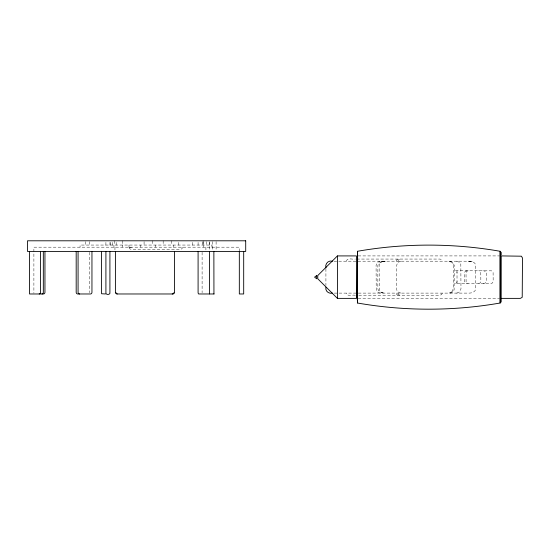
<?xml version="1.0" encoding="UTF-8"?>
<svg xmlns="http://www.w3.org/2000/svg" width="550" height="550" viewBox="0 0 550 550"><rect width="100%" height="100%" fill="white"/><g stroke="black" fill="none" stroke-linecap="round" stroke-linejoin="round"><path stroke-width="0.41" stroke-dasharray="2.75 2.06" d="M346.328 261.188C346.981 257.125 352.866 259.847 355.376 259.064M396.158 261.188L396.784 259.689L398.289 259.064M397.925 261.188L398.544 259.689L399.898 259.064M442.186 293.102L441.561 294.607L440.055 295.226L358.339 295.226M451.969 291.857L453.214 288.846L453.214 265.444L451.969 262.439M451.99 291.857L448.958 293.102M381.858 261.759L385.213 261.188M381.913 261.724L378.902 263.319L377.857 265.444L377.857 288.846C378.414 292.112 382.422 292.93 385.213 293.102M380.332 261.188L377.321 262.439L376.069 265.444L376.214 289.946L378.201 292.531L380.332 293.102M383.247 261.188L380.387 262.439L379.136 265.444L379.287 289.946L380.387 291.857L383.247 293.102M400.826 261.188L397.815 262.439L396.571 265.444L396.715 289.946L397.815 291.857L400.826 293.102M466.73 270.765L465.231 271.391L464.674 272.339L464.606 281.401L465.231 282.906L466.73 283.525M478.72 283.525L480.232 282.906L480.858 281.401L480.789 272.339L479.793 271.047L478.72 270.765M449.989 293.102L452.121 292.531L454.101 289.946L454.245 265.444L453.001 262.439L449.989 261.188M456.72 293.102L459.724 291.857L460.976 288.846L460.831 264.344L459.724 262.439L456.72 261.188M468.181 270.765L466.654 271.391L466.022 272.889L466.098 281.951L466.654 282.906L468.181 283.525M483.361 283.525L484.859 283.243L486.248 281.951L486.351 272.889L485.478 271.391L483.361 270.765M383.446 261.353L385.268 261.339L381.748 261.759M129.216 247.177L129.216 247.603L131.34 247.603L131.34 247.177M358.132 255.915L499.51 255.915M356.792 259.064L440.055 259.064L441.561 259.689L442.186 261.188M333.946 261.188L469.521 261.188C472.099 261.236 475.461 262.494 475.716 265.444L475.716 288.846C475.461 291.803 472.099 293.054 469.521 293.102L333.946 293.102M471.02 261.339L467.995 261.339L468.772 261.759L472.251 261.676M355.376 295.226C352.866 294.442 346.981 297.172 346.328 293.102M358.132 298.375L499.51 298.375M398.289 295.226L396.784 294.607L396.158 293.102M448.958 261.188L451.99 262.439M399.898 295.226L398.544 294.607L397.925 293.102M469.789 261.339L470.532 261.759M129.216 247.603L129.718 248.806L130.921 249.301L180.696 249.301L181.899 248.806L182.401 247.603L180.269 247.603L180.269 247.177M457.022 270.765L457.022 283.525M325.916 268.792L325.916 285.505M239.326 251.433L239.326 247.177L33.894 247.177L33.894 293.129M216.109 241.615L216.109 251.433M212.327 241.615L212.327 250.614M211.956 247.177L211.956 245.053L80.059 245.053L80.059 247.177M209.722 241.649L209.722 250.229M209.502 242.392L209.502 247.177M206.766 241.643L206.766 245.053M205.899 247.177L205.899 251.433M203.672 240.797L203.672 247.177M203.115 242.392L203.115 247.177M202.51 241.643L202.51 245.053M202.104 252.285L202.104 292.277A1.705 0.619 -90 0 0 202.125 292.717M198.089 242.392L198.089 247.177M192.376 242.392L192.376 247.177M178.757 242.392L178.757 247.177M173.511 245.053L173.511 247.177M171.676 240.797L171.676 245.053M163.164 240.797L163.164 245.053M155.347 245.053L155.347 247.177M152.591 240.797L152.591 245.053M144.079 241.643L144.079 245.053M140.456 245.053L140.456 247.177M128.989 245.053L128.989 247.177M122.746 240.797L122.746 245.053M122.602 245.053L122.602 247.177M116.167 242.392L116.167 247.177M114.95 247.177L114.95 251.433M114.235 240.797L114.235 245.053M113.946 245.053L113.946 247.177M112.289 242.392L112.289 247.177M110.688 242.392L110.688 247.177M109.945 242.392L109.945 247.177M105.909 242.392L105.909 247.177M89.76 241.643L89.76 245.053M89.519 252.285L89.519 292.277A1.705 1.416 -90 0 1 89.471 292.717M85.504 241.643L85.504 245.053M457.022 281.401A2.124 1.712 -90 0 1 455.317 283.525L491.04 283.525L492.546 282.906L493.171 281.401L493.096 272.339L491.597 270.834L455.317 270.765A2.124 1.712 -90 0 1 457.022 272.889"/><path stroke-width="0.82" d="M357.204 294.827L357.479 251.281C404.573 243.059 453.076 243.059 500.163 251.281L500.163 303.009C453.076 311.238 404.573 311.238 357.479 303.009L357.204 294.827L357.479 303.009M357.479 294.882L357.479 251.281M500.163 303.009L500.163 251.281M501.188 302.046L501.229 255.915L521.434 256.197L522.5 258.039L522.218 297.316L520.376 298.375L501.229 298.375M337.425 255.915L317.769 275.529L317.769 278.768L337.425 298.375L356.421 298.375L356.421 255.915L337.425 255.915L337.425 298.375M332.454 261.188C328.288 260.047 324.748 263.863 325.916 267.953M332.454 293.102C328.756 294.099 324.995 291.06 325.916 287.176M105.421 293.975L101.578 293.748L101.544 251.433M214.094 293.975L198.701 293.975A1.705 0.619 -90 0 1 198.089 292.277L198.089 251.433M213.943 293.975L213.867 251.433M209.577 293.975L209.502 251.433M501.188 252.251L501.229 254.829M243.691 251.433L243.691 293.975L239.326 293.975L239.326 251.433M174.508 251.433L174.508 292.277A1.705 1.691 -90 0 1 172.817 293.975L117.095 293.975A1.705 1.691 -90 0 1 115.404 292.277L115.404 251.433M109.917 251.433L109.917 292.277C111.052 295.192 104.706 295.192 105.909 292.277L105.909 251.433M91.953 251.433L91.953 292.277A1.705 1.416 90 0 1 90.537 293.975L77.715 293.975A1.705 1.533 -90 0 1 76.182 292.277L76.182 251.433M78.079 251.433L78.079 292.277A1.705 1.533 -90 0 0 79.612 293.975M44.949 251.433L44.949 292.277A1.705 1.464 -90 0 1 43.484 293.975L29.514 293.975L29.514 251.433M43.326 251.433L43.326 292.277A1.705 1.299 90 0 1 42.027 293.975M40.501 251.433L40.501 292.277A1.705 1.299 -90 0 1 39.201 293.975M117.274 293.92A1.705 1.691 -90 0 1 116.517 293.48M116.243 293.129A1.705 1.691 -90 0 1 116.078 292.717M173.862 292.717A1.705 1.691 -90 0 1 172.219 293.975M316.704 275.522L314.579 277.145L316.704 278.768L316.704 275.522M245.706 240.797L27.5 240.797L27.5 251.433L245.706 251.433L245.706 240.797"/></g></svg>
